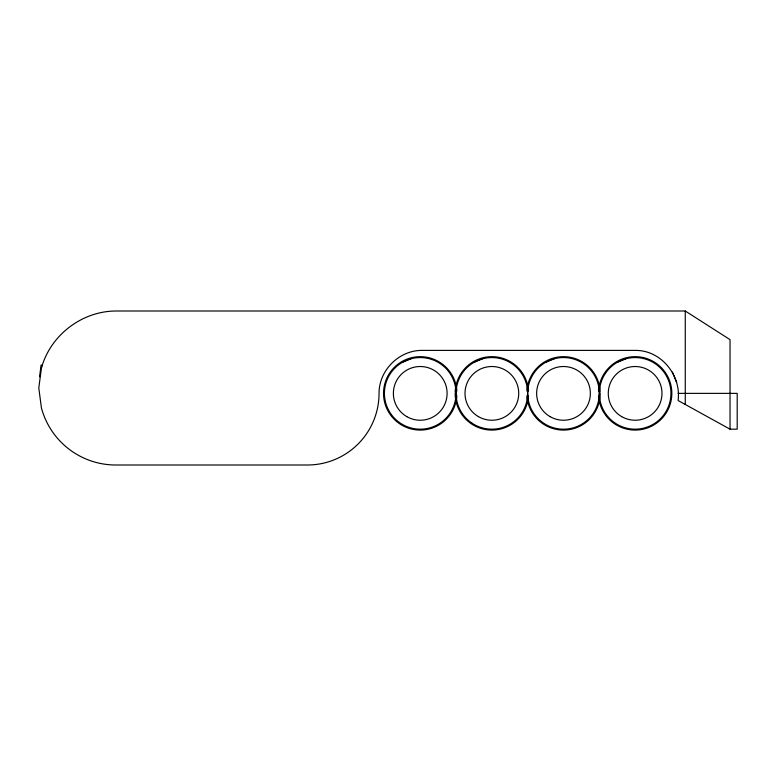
<?xml version="1.0" encoding="UTF-8"?>
<svg xmlns="http://www.w3.org/2000/svg" width="776" height="776" viewBox="0 0 776 776"><rect width="100%" height="100%" fill="white"/><g stroke="black" fill="none" stroke-linecap="round" stroke-linejoin="round"><path stroke-width="1.16" d="M39.547 376.816L41.099 365.04M41.807 365.137L38.8 388L41.419 407.933A76.999 76.999 0 0 0 115.799 464.999L307.412 464.999A71.634 71.634 0 0 0 379.047 393.374C378.901 370.365 399.019 350.248 422.028 350.393L635.127 350.393C661.162 350.024 681.377 375.274 678.108 400.532L730.041 429.186L737.2 429.186L737.2 393.374L678.108 393.374M41.419 368.066C50.421 335.242 81.761 311.186 115.799 311.001L685.266 311.001L730.041 339.645L730.041 429.186M402.327 362.353A35.812 35.812 0 0 1 456.045 393.374A35.812 35.812 0 0 1 402.327 424.385A35.812 35.812 0 0 1 402.327 362.353L410.96 358.774M473.961 362.353L482.594 358.774M545.586 362.353L554.229 358.774A35.812 35.812 0 0 1 598.092 402.637A35.812 35.812 0 0 1 538.166 418.7A35.812 35.812 0 0 1 554.229 358.774M617.221 362.353A35.812 35.812 0 0 1 670.939 393.374A35.812 35.812 0 0 1 617.221 424.385A35.812 35.812 0 0 1 617.221 362.353L625.854 358.774M672.414 372.053L676.662 382.423M685.266 311.001L685.266 404.49M528.505 395.76A36.715 36.715 0 0 1 490.675 430.069A36.715 36.715 0 0 1 455.153 393.374M455.173 392.181A36.715 36.715 0 0 1 491.266 356.669A36.715 36.715 0 0 1 528.505 390.988M598.5 390.988A36.715 36.715 0 0 1 654.168 361.985A36.715 36.715 0 0 1 654.168 424.763A36.715 36.715 0 0 1 598.5 395.76M456.87 395.76A36.715 36.715 0 0 1 401.192 424.763A36.715 36.715 0 0 1 401.192 361.985A36.715 36.715 0 0 1 456.87 390.988M600.207 393.374A36.715 36.715 0 0 1 564.695 430.069A36.715 36.715 0 0 1 526.865 395.76M526.865 390.988A36.715 36.715 0 0 1 564.094 356.669A36.715 36.715 0 0 1 600.188 392.181M478.433 416.634A26.859 26.859 0 0 0 518.727 393.374A26.859 26.859 0 0 0 478.433 370.113A26.859 26.859 0 0 0 478.433 416.634M471.973 423.153A35.812 35.812 0 0 0 527.602 395.702A35.812 35.812 0 0 0 476.018 361.257A35.812 35.812 0 0 0 471.973 423.153M621.702 416.634A26.859 26.859 0 0 0 661.986 393.374A26.859 26.859 0 0 0 621.702 370.113A26.859 26.859 0 0 0 621.702 416.634M406.808 416.634A26.859 26.859 0 0 0 447.102 393.374A26.859 26.859 0 0 0 406.808 370.113A26.859 26.859 0 0 0 406.808 416.634M550.068 416.634A26.859 26.859 0 0 0 590.361 393.374A26.859 26.859 0 0 0 550.068 370.113A26.859 26.859 0 0 0 550.068 416.634"/></g></svg>
